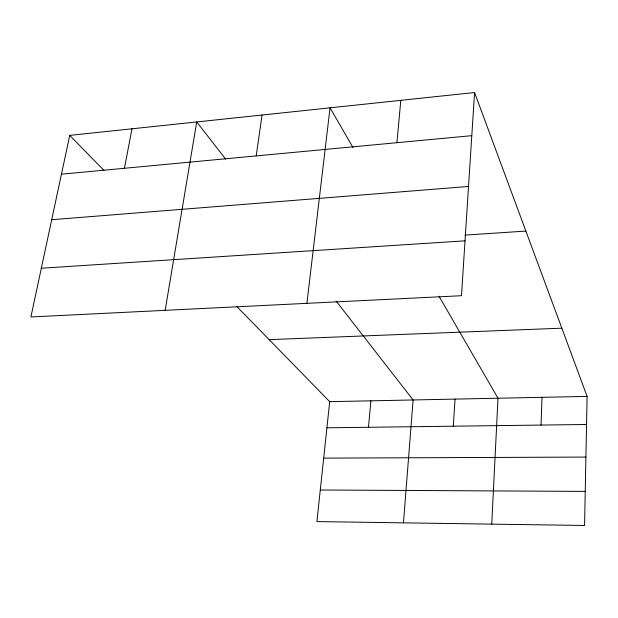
<?xml version="1.0" encoding="UTF-8"?>
<svg xmlns="http://www.w3.org/2000/svg" width="618" height="618" viewBox="0 0 618 618"><rect width="100%" height="100%" fill="white"/><g stroke="black" fill="none" stroke-linecap="round" stroke-linejoin="round"><path stroke-width="0.93" d="M474.57 92.53L461.491 295.713L30.9 316.964L69.757 135.388L474.57 92.53L587.1 396.408L584.574 525.47L316.91 521.592L329.703 401.669L236.818 306.52M541.044 425.068L542.009 397.328M491.743 524.126L498 398.224L439.012 296.238M453.303 426.196L455.049 399.104M403.454 522.843L413.102 399.962L336.061 300.981M368.452 427.285L370.9 400.827M396.918 142.696L400.819 100.34M306.907 303.345L330.043 107.833L353.063 147.64M256.2 155.914L262.063 115.025M165.153 310.336L196.725 121.947L225.647 159.112M124.442 168.281L131.997 128.799M61.452 174.199L471.789 135.666M51.711 219.714L468.521 186.458M464.89 235.118L525.872 231.078M41.329 268.227L465.022 240.835M269.162 339.645L561.839 328.181M329.703 401.669L587.1 396.408M326.914 427.818L586.552 424.489M323.685 458.123L585.918 457.073M320.286 489.997L585.246 491.395M69.757 135.388L103.994 170.452"/></g></svg>
